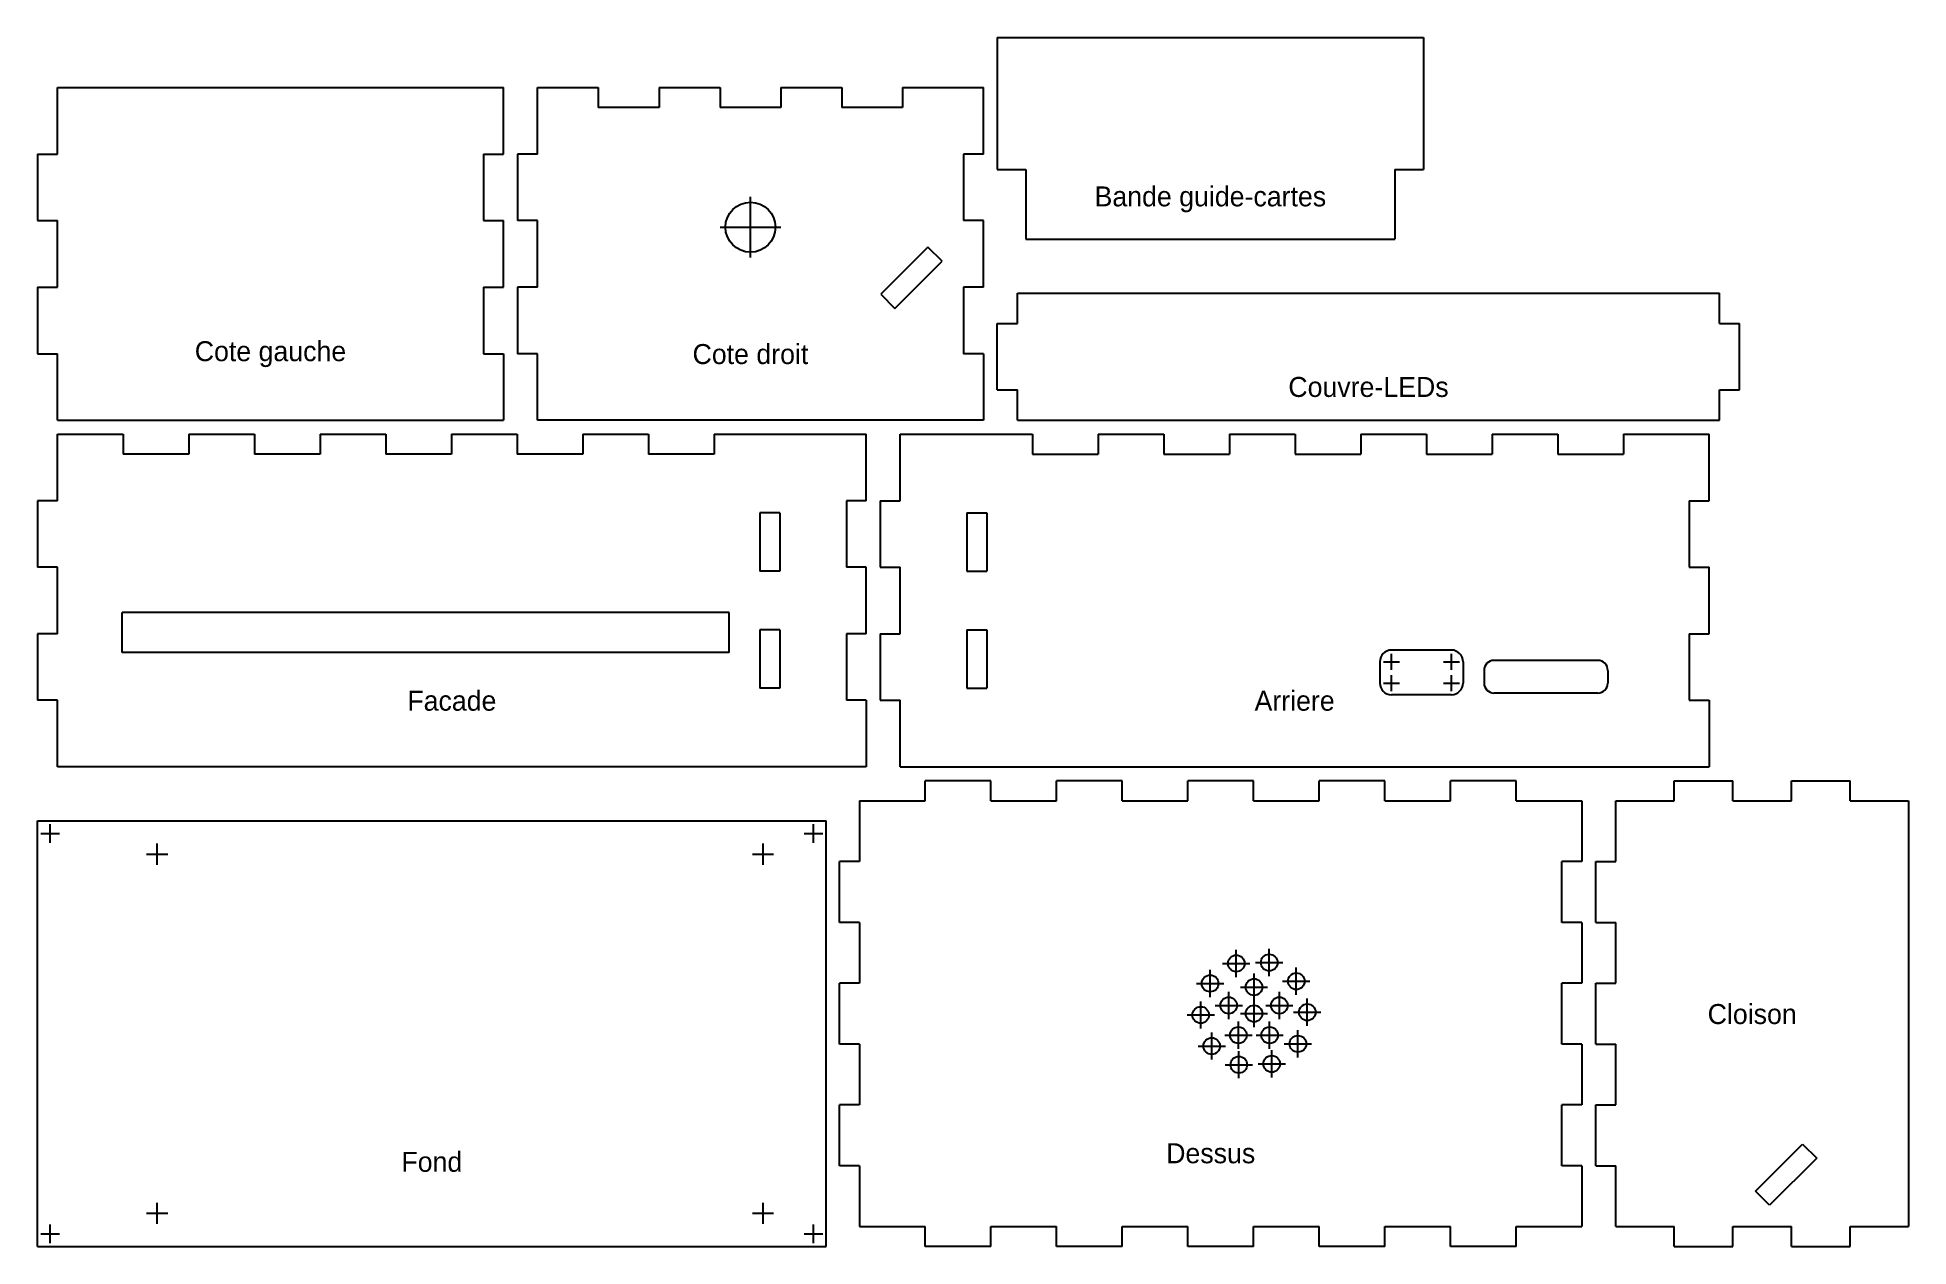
# Model space of a CAD drawing. Header units: millimetres. Extents: x 2 to 283, y 2 to 184.
import ezdxf
from ezdxf.enums import TextEntityAlignment as Align

# ---------------------------------------------------------------- set-up
doc = ezdxf.new("R2010")
doc.units = ezdxf.units.MM
for name, color, linetype in [('ARRIERE', 4, 'CONTINUOUS'), ('ARRIERE_MICROSD', 5, 'CONTINUOUS'), ('BANDE_GUIDE', 4, 'CONTINUOUS'), ('CLOISON', 1, 'CONTINUOUS'), ('COTE_DROIT', 6, 'CONTINUOUS'), ('COTE_GAUCHE', 3, 'CONTINUOUS'), ('COUVRE_LEDS', 2, 'CONTINUOUS'), ('DESSUS', 3, 'CONTINUOUS'), ('FACADE', 2, 'CONTINUOUS'), ('FOND', 1, 'CONTINUOUS'), ('GRAVURE', 5, 'CONTINUOUS')]:
    doc.layers.add(name, color=color, linetype=linetype)

msp = doc.modelspace()

# ---------------------------------------------------------------- linework, layer by layer
at = {"layer": 'ARRIERE'}
for p, q in [((131.61, 114.1), (131.61, 124.1)), ((131.61, 124.1), (151.474, 124.1)), ((151.474, 124.1), (151.474, 121.1)), ((161.337, 124.1), (161.337, 121.1)), ((161.337, 124.1), (171.201, 124.1)), ((171.201, 124.1), (171.201, 121.1)), ((181.065, 124.1), (181.065, 121.1)), ((181.065, 124.1), (190.928, 124.1)), ((190.928, 124.1), (190.928, 121.1)), ((200.792, 124.1), (200.792, 121.1)), ((200.792, 124.1), (210.655, 124.1)), ((210.655, 124.1), (210.655, 121.1)), ((220.519, 124.1), (220.519, 121.1)), ((220.519, 124.1), (230.383, 124.1)), ((230.383, 124.1), (230.383, 121.1)), ((240.246, 124.1), (240.246, 121.1)), ((240.246, 124.1), (253.11, 124.1)), ((253.12, 114.1), (253.11, 124.1)), ((151.474, 121.1), (161.337, 121.1)), ((171.201, 121.1), (181.065, 121.1)), ((190.928, 121.1), (200.792, 121.1)), ((210.655, 121.1), (220.519, 121.1)), ((230.383, 121.1), (240.246, 121.1)), ((128.6, 114.1), (128.6, 104.1)), ((128.6, 114.1), (131.61, 114.1)), ((250.11, 114.1), (250.11, 104.1)), ((250.11, 114.1), (253.12, 114.1)), ((141.61, 112.302), (141.61, 103.504)), ((141.61, 112.302), (144.61, 112.302)), ((144.61, 112.302), (144.61, 103.504)), ((128.6, 104.1), (131.61, 104.1)), ((131.61, 94.1), (131.61, 104.1)), ((250.11, 104.1), (253.12, 104.1)), ((253.12, 94.1), (253.12, 104.1)), ((141.61, 103.504), (144.61, 103.504)), ((128.6, 94.1), (128.6, 84.1)), ((128.6, 94.1), (131.61, 94.1)), ((141.61, 94.706), (141.61, 85.908)), ((141.61, 94.706), (144.61, 94.706)), ((144.61, 94.706), (144.61, 85.908)), ((250.11, 94.1), (250.11, 84.1)), ((250.11, 94.1), (253.12, 94.1)), ((214.41, 91.65), (205.41, 91.65)), ((203.66, 89.9), (203.66, 86.7)), ((216.16, 89.9), (216.16, 86.7)), ((141.61, 85.908), (144.61, 85.908)), ((214.41, 84.95), (205.41, 84.95)), ((128.6, 84.1), (131.61, 84.1)), ((131.61, 74.1), (131.61, 84.1)), ((250.11, 84.1), (253.12, 84.1)), ((253.12, 84.1), (253.12, 74.1)), ((131.61, 74.1), (253.12, 74.1))]:
    msp.add_line(p, q, dxfattribs=at)
for centre, start, end in [((205.41, 89.9), 90, 180), ((214.41, 89.9), 0, 90), ((205.41, 86.7), 180, 270), ((214.41, 86.7), 270, 0)]:
    msp.add_arc(centre, 1.75, start, end, dxfattribs=at)
at = {"layer": 'ARRIERE_MICROSD'}
for p, q in [((236.41, 90.1), (220.81, 90.1)), ((219.31, 88.6), (219.31, 86.7)), ((237.91, 88.6), (237.91, 86.7)), ((236.41, 85.2), (220.81, 85.2))]:
    msp.add_line(p, q, dxfattribs=at)
for centre, start, end in [((220.81, 88.6), 90, 180), ((236.41, 88.6), 0, 90), ((220.81, 86.7), 180, 270), ((236.41, 86.7), 270, 0)]:
    msp.add_arc(centre, 1.5, start, end, dxfattribs=at)
at = {"layer": 'BANDE_GUIDE'}
for p, q in [((146.2, 183.733), (210.2, 183.733)), ((146.2, 183.733), (146.2, 163.9)), ((210.2, 183.733), (210.2, 163.9)), ((146.2, 163.9), (150.5, 163.9)), ((150.5, 163.9), (150.5, 153.4)), ((205.9, 163.9), (210.2, 163.9)), ((205.9, 163.9), (205.9, 153.4)), ((150.5, 153.4), (205.9, 153.4))]:
    msp.add_line(p, q, dxfattribs=at)
at = {"layer": 'CLOISON'}
for p, q in [((247.898, 72.02), (256.696, 72.02)), ((247.898, 69.01), (247.898, 72.02)), ((256.696, 69.01), (256.696, 72.02)), ((265.494, 72.02), (274.292, 72.02)), ((265.494, 69.01), (265.494, 72.02)), ((274.292, 69.01), (274.292, 72.02)), ((239.11, 59.867), (239.11, 69.01)), ((239.11, 69.01), (247.898, 69.01)), ((256.696, 69.01), (265.494, 69.01)), ((274.292, 69.01), (283.09, 69.01)), ((283.09, 69.01), (283.09, 5.01)), ((236.1, 59.867), (239.11, 59.867)), ((236.1, 50.724), (236.1, 59.867)), ((236.1, 50.724), (239.11, 50.724)), ((239.11, 41.581), (239.11, 50.724)), ((236.1, 41.581), (239.11, 41.581)), ((236.1, 32.439), (236.1, 41.581)), ((236.1, 32.439), (239.11, 32.439)), ((239.11, 23.296), (239.11, 32.439)), ((236.1, 23.296), (239.11, 23.296)), ((236.1, 14.153), (236.1, 23.296)), ((260.093, 10.346), (267.164, 17.417)), ((267.164, 17.417), (269.286, 15.296)), ((236.1, 14.153), (239.11, 14.153)), ((239.11, 5.01), (239.11, 14.153)), ((269.286, 15.296), (262.214, 8.224)), ((262.214, 8.224), (260.093, 10.346)), ((239.11, 5.01), (247.898, 5.01)), ((247.898, 2), (247.898, 5.01)), ((256.696, 2), (256.696, 5.01)), ((256.696, 5.01), (265.494, 5.01)), ((265.494, 2), (265.494, 5.01)), ((274.292, 2), (274.292, 5.01)), ((274.292, 5.01), (283.09, 5.01)), ((247.898, 2), (256.696, 2)), ((265.494, 2), (274.292, 2))]:
    msp.add_line(p, q, dxfattribs=at)
at = {"layer": 'COTE_DROIT'}
for p, q in [((77.11, 176.2), (86.253, 176.2)), ((77.11, 166.2), (77.11, 176.2)), ((86.253, 176.2), (86.253, 173.2)), ((95.396, 176.2), (95.396, 173.2)), ((95.396, 176.2), (104.539, 176.2)), ((104.539, 176.2), (104.539, 173.2)), ((113.681, 176.2), (113.681, 173.2)), ((113.681, 176.2), (122.824, 176.2)), ((122.824, 176.2), (122.824, 173.2)), ((131.967, 176.2), (131.967, 173.2)), ((131.967, 176.2), (144.11, 176.2)), ((144.12, 166.2), (144.11, 176.2)), ((95.396, 173.2), (86.253, 173.2)), ((113.681, 173.2), (104.539, 173.2)), ((131.967, 173.2), (122.824, 173.2)), ((74.1, 166.2), (74.1, 156.2)), ((77.11, 166.2), (74.1, 166.2)), ((144.12, 166.2), (141.11, 166.2)), ((141.11, 166.2), (141.11, 156.2)), ((77.11, 156.2), (74.1, 156.2)), ((77.11, 146.2), (77.11, 156.2)), ((144.12, 156.2), (141.11, 156.2)), ((144.12, 146.2), (144.12, 156.2)), ((135.774, 152.207), (128.703, 145.136)), ((137.896, 150.086), (135.774, 152.207)), ((130.824, 143.014), (137.896, 150.086)), ((74.1, 146.2), (74.1, 136.2)), ((77.11, 146.2), (74.1, 146.2)), ((144.12, 146.2), (141.11, 146.2)), ((141.11, 146.2), (141.11, 136.2)), ((128.703, 145.136), (130.824, 143.014)), ((77.11, 136.2), (74.1, 136.2)), ((77.11, 126.2), (77.11, 136.2)), ((144.12, 136.2), (141.11, 136.2)), ((144.12, 136.2), (144.12, 126.2)), ((144.12, 126.2), (77.11, 126.2))]:
    msp.add_line(p, q, dxfattribs=at)
msp.add_circle((109.11, 155.2), 3.75, dxfattribs=at)
at = {"layer": 'COTE_GAUCHE'}
for p, q in [((5.01, 166.2), (5.01, 176.2)), ((5.01, 176.2), (72.01, 176.2)), ((72.02, 166.2), (72.01, 176.2)), ((2, 166.2), (2, 156.2)), ((2, 166.2), (5.01, 166.2)), ((69.01, 166.2), (72.02, 166.2)), ((69.01, 166.2), (69.01, 156.2)), ((2, 156.2), (5.01, 156.2)), ((5.01, 146.2), (5.01, 156.2)), ((69.01, 156.2), (72.02, 156.2)), ((72.02, 146.2), (72.02, 156.2)), ((2, 146.2), (2, 136.2)), ((2, 146.2), (5.01, 146.2)), ((69.01, 146.2), (72.02, 146.2)), ((69.01, 146.2), (69.01, 136.2)), ((2, 136.2), (5.01, 136.2)), ((5.01, 126.2), (5.01, 136.2)), ((69.01, 136.2), (72.02, 136.2)), ((72.02, 136.2), (72.02, 126.2)), ((5.01, 126.2), (72.02, 126.2))]:
    msp.add_line(p, q, dxfattribs=at)
at = {"layer": 'COUVRE_LEDS'}
for p, q in [((149.21, 145.292), (254.7, 145.292)), ((149.21, 140.746), (149.21, 145.292)), ((254.7, 140.746), (254.7, 145.292)), ((146.2, 130.746), (146.2, 140.746)), ((146.2, 140.746), (149.21, 140.746)), ((254.7, 140.746), (257.71, 140.746)), ((257.71, 130.746), (257.71, 140.746)), ((146.2, 130.746), (149.21, 130.746)), ((149.21, 126.2), (149.21, 130.746)), ((254.7, 130.746), (257.71, 130.746)), ((254.7, 126.2), (254.7, 130.746)), ((149.21, 126.2), (254.7, 126.2))]:
    msp.add_line(p, q, dxfattribs=at)
at = {"layer": 'DESSUS'}
for p, q in [((135.374, 69.01), (135.374, 72.02)), ((145.237, 72.02), (135.374, 72.02)), ((145.237, 69.01), (145.237, 72.02)), ((155.101, 69.01), (155.101, 72.02)), ((164.965, 72.02), (155.101, 72.02)), ((164.965, 69.01), (164.965, 72.02)), ((174.828, 69.01), (174.828, 72.02)), ((184.692, 72.02), (174.828, 72.02)), ((184.692, 69.01), (184.692, 72.02)), ((194.555, 69.01), (194.555, 72.02)), ((204.419, 72.02), (194.555, 72.02)), ((204.419, 69.01), (204.419, 72.02)), ((214.283, 69.01), (214.283, 72.02)), ((224.146, 72.02), (214.283, 72.02)), ((224.146, 69.01), (224.146, 72.02)), ((125.51, 69.01), (135.374, 69.01)), ((125.51, 69.01), (125.51, 59.867)), ((145.237, 69.01), (155.101, 69.01)), ((164.965, 69.01), (174.828, 69.01)), ((184.692, 69.01), (194.555, 69.01)), ((204.419, 69.01), (214.283, 69.01)), ((224.146, 69.01), (234.01, 69.01)), ((234.01, 69.01), (234.01, 59.867)), ((122.5, 50.724), (122.5, 59.867)), ((125.51, 59.867), (122.5, 59.867)), ((231.01, 50.724), (231.01, 59.867)), ((234.01, 59.867), (231.01, 59.867)), ((125.51, 50.724), (122.5, 50.724)), ((125.51, 50.724), (125.51, 41.581)), ((234.01, 50.724), (231.01, 50.724)), ((234.01, 50.724), (234.01, 41.581)), ((122.5, 32.439), (122.5, 41.581)), ((125.51, 41.581), (122.5, 41.581)), ((231.01, 32.439), (231.01, 41.581)), ((234.01, 41.581), (231.01, 41.581)), ((125.51, 32.439), (122.5, 32.439)), ((125.51, 32.439), (125.51, 23.296)), ((234.01, 32.439), (231.01, 32.439)), ((234.01, 32.439), (234.01, 23.296)), ((122.5, 14.153), (122.5, 23.296)), ((125.51, 23.296), (122.5, 23.296)), ((231.01, 14.153), (231.01, 23.296)), ((234.01, 23.296), (231.01, 23.296)), ((125.51, 14.153), (122.5, 14.153)), ((125.51, 14.153), (125.51, 5.01)), ((234.01, 14.153), (231.01, 14.153)), ((234.01, 14.153), (234.01, 5.01)), ((125.51, 5.01), (135.374, 5.01)), ((135.374, 2), (135.374, 5.01)), ((145.237, 2), (145.237, 5.01)), ((145.237, 5.01), (155.101, 5.01)), ((155.101, 2), (155.101, 5.01)), ((164.965, 2), (164.965, 5.01)), ((164.965, 5.01), (174.828, 5.01)), ((174.828, 2), (174.828, 5.01)), ((184.692, 2), (184.692, 5.01)), ((184.692, 5.01), (194.555, 5.01)), ((194.555, 2), (194.555, 5.01)), ((204.419, 2), (204.419, 5.01)), ((204.419, 5.01), (214.283, 5.01)), ((214.283, 2), (214.283, 5.01)), ((224.146, 2), (224.146, 5.01)), ((224.146, 5.01), (234.01, 5.01)), ((145.237, 2), (135.374, 2)), ((164.965, 2), (155.101, 2)), ((184.692, 2), (174.828, 2)), ((204.419, 2), (194.555, 2)), ((224.146, 2), (214.283, 2))]:
    msp.add_line(p, q, dxfattribs=at)
for centre in [(182.095, 44.556), (187.04, 44.681), (178.169, 41.548), (184.76, 41.01), (191.113, 41.876), (180.956, 38.246), (188.564, 38.246), (176.76, 36.808), (184.76, 37.01), (192.76, 37.212), (182.409, 33.774), (187.111, 33.774), (178.407, 32.144), (191.351, 32.472), (182.48, 29.339), (187.425, 29.464)]:
    msp.add_circle(centre, 1.25, dxfattribs=at)
at = {"layer": 'FACADE'}
for p, q in [((5.01, 124.1), (14.874, 124.1)), ((5.01, 114.1), (5.01, 124.1)), ((14.874, 124.1), (14.874, 121.1)), ((24.737, 124.1), (24.737, 121.1)), ((24.737, 124.1), (34.601, 124.1)), ((34.601, 124.1), (34.601, 121.1)), ((44.465, 124.1), (44.465, 121.1)), ((44.465, 124.1), (54.328, 124.1)), ((54.328, 124.1), (54.328, 121.1)), ((64.192, 124.1), (64.192, 121.1)), ((64.192, 124.1), (74.055, 124.1)), ((74.055, 124.1), (74.055, 121.1)), ((83.919, 124.1), (83.919, 121.1)), ((83.919, 124.1), (93.783, 124.1)), ((93.783, 124.1), (93.783, 121.1)), ((103.646, 124.1), (103.646, 121.1)), ((103.646, 124.1), (126.51, 124.1)), ((126.52, 114.1), (126.51, 124.1)), ((24.737, 121.1), (14.874, 121.1)), ((44.465, 121.1), (34.601, 121.1)), ((64.192, 121.1), (54.328, 121.1)), ((83.919, 121.1), (74.055, 121.1)), ((103.646, 121.1), (93.783, 121.1)), ((2, 114.1), (2, 104.1)), ((5.01, 114.1), (2, 114.1)), ((126.52, 114.1), (123.52, 114.1)), ((123.52, 114.1), (123.52, 104.1)), ((113.51, 112.302), (110.51, 112.302)), ((110.51, 112.302), (110.51, 103.504)), ((113.51, 112.302), (113.51, 103.504)), ((5.01, 104.1), (2, 104.1)), ((5.01, 94.1), (5.01, 104.1)), ((126.52, 104.1), (123.52, 104.1)), ((126.52, 94.1), (126.52, 104.1)), ((113.51, 103.504), (110.51, 103.504)), ((105.91, 97.3), (14.71, 97.3)), ((14.71, 91.3), (14.71, 97.3)), ((105.91, 91.3), (105.91, 97.3)), ((2, 94.1), (2, 84.1)), ((5.01, 94.1), (2, 94.1)), ((113.51, 94.706), (110.51, 94.706)), ((110.51, 94.706), (110.51, 85.908)), ((113.51, 94.706), (113.51, 85.908)), ((126.52, 94.1), (123.52, 94.1)), ((123.52, 94.1), (123.52, 84.1)), ((105.91, 91.3), (14.71, 91.3)), ((113.51, 85.908), (110.51, 85.908)), ((5.01, 84.1), (2, 84.1)), ((5.01, 74.1), (5.01, 84.1)), ((126.52, 84.1), (123.52, 84.1)), ((126.52, 84.1), (126.52, 74.1)), ((126.52, 74.1), (5.01, 74.1))]:
    msp.add_line(p, q, dxfattribs=at)
at = {"layer": 'FOND'}
for p, q in [((2, 66), (120.5, 66)), ((2, 2), (2, 66)), ((120.5, 2), (120.5, 66)), ((2, 2), (120.5, 2))]:
    msp.add_line(p, q, dxfattribs=at)
at = {"layer": 'GRAVURE'}
for p, q in [((109.11, 150.65), (109.11, 159.75)), ((104.56, 155.2), (113.66, 155.2)), ((205.41, 88.7), (205.41, 91.1)), ((214.41, 88.7), (214.41, 91.1)), ((204.21, 89.9), (206.61, 89.9)), ((205.41, 85.5), (205.41, 87.9)), ((213.21, 89.9), (215.61, 89.9)), ((214.41, 85.5), (214.41, 87.9)), ((204.21, 86.7), (206.61, 86.7)), ((213.21, 86.7), (215.61, 86.7)), ((3.9, 62.7), (3.9, 65.5)), ((118.6, 62.7), (118.6, 65.5)), ((2.5, 64.1), (5.3, 64.1)), ((20, 59.4), (20, 62.6)), ((111, 59.4), (111, 62.6)), ((117.2, 64.1), (120, 64.1)), ((18.4, 61), (21.6, 61)), ((109.4, 61), (112.6, 61)), ((182.095, 42.506), (182.095, 46.606)), ((187.04, 42.631), (187.04, 46.731)), ((178.169, 39.498), (178.169, 43.598)), ((180.045, 44.556), (184.145, 44.556)), ((184.76, 38.96), (184.76, 43.06)), ((184.99, 44.681), (189.09, 44.681)), ((191.113, 39.826), (191.113, 43.926)), ((176.119, 41.548), (180.219, 41.548)), ((180.956, 36.196), (180.956, 40.296)), ((182.71, 41.01), (186.81, 41.01)), ((188.564, 36.196), (188.564, 40.296)), ((189.063, 41.876), (193.163, 41.876)), ((174.71, 36.808), (178.81, 36.808)), ((176.76, 34.758), (176.76, 38.858)), ((178.906, 38.246), (183.006, 38.246)), ((182.71, 37.01), (186.81, 37.01)), ((184.76, 34.96), (184.76, 39.06)), ((186.514, 38.246), (190.614, 38.246)), ((190.71, 37.212), (194.81, 37.212)), ((192.76, 35.162), (192.76, 39.262)), ((178.407, 30.094), (178.407, 34.194)), ((180.359, 33.774), (184.459, 33.774)), ((182.409, 31.724), (182.409, 35.824)), ((185.061, 33.774), (189.161, 33.774)), ((187.111, 31.724), (187.111, 35.824)), ((191.351, 30.422), (191.351, 34.522)), ((176.357, 32.144), (180.457, 32.144)), ((182.48, 27.289), (182.48, 31.389)), ((187.425, 27.414), (187.425, 31.514)), ((189.301, 32.472), (193.401, 32.472)), ((180.43, 29.339), (184.53, 29.339)), ((185.375, 29.464), (189.475, 29.464)), ((20, 5.4), (20, 8.6)), ((111, 5.4), (111, 8.6)), ((18.4, 7), (21.6, 7)), ((109.4, 7), (112.6, 7)), ((2.5, 3.9), (5.3, 3.9)), ((3.9, 2.5), (3.9, 5.3)), ((117.2, 3.9), (120, 3.9)), ((118.6, 2.5), (118.6, 5.3))]:
    msp.add_line(p, q, dxfattribs=at)

# ---------------------------------------------------------------- texts
for s, p in [('Bande guide-cartes', (178.2, 159.467)), ('Cote gauche', (37.01, 136.2)), ('Cote droit', (109.11, 136.2)), ('Couvre-LEDs', (201.955, 131.2)), ('Facade', (64.26, 84.1)), ('Arriere', (190.86, 84.1)), ('Cloison', (259.595, 37.01)), ('Dessus', (178.255, 16.004)), ('Fond', (61.25, 14.8))]:
    msp.add_text(s, height=3, dxfattribs=at).set_placement(p, align=Align.MIDDLE)

doc.saveas('drawing.dxf')
